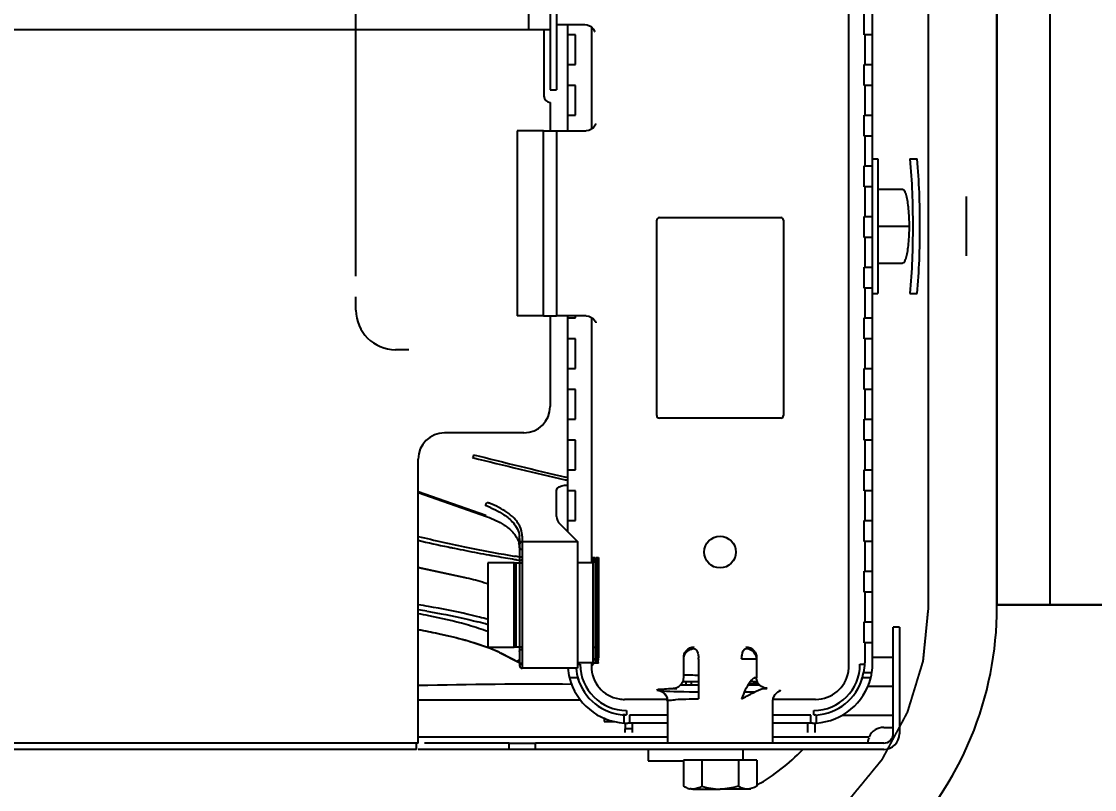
# Model space of a CAD drawing. Header units: millimetres. Extents: x 9130 to 9550, y -18883 to -17651.
# Drawn here: x 9357.52 to 9359.553, y -18046.704 to -18045.248 of the extents above; entities that cross this region are included whole.
import ezdxf

# ---------------------------------------------------------------- set-up
doc = ezdxf.new("R2010")
doc.units = ezdxf.units.MM
doc.linetypes.add('CENTER', pattern=[2, 1.25, -0.25, 0.25, -0.25])
for name, color, linetype in [('1542949_DXF_CONTINUOUS_LINE', 7, 'Continuous'), ('2654754_DXF_CONTINUOUS_LINE', 7, 'Continuous'), ('2706792_BM04DXF_CONTINUOUS_LINE', 7, 'Continuous'), ('3563231_DXF_CONTINUOUS_LINE', 7, 'Continuous'), ('3884027_DKREDXF_CONTINUOUS_LINE', 7, 'Continuous'), ('5P4115_DXF_CONTINUOUS_LINE', 7, 'Continuous'), ('DEFAULT_1', 7, 'CENTER')]:
    doc.layers.add(name, color=color, linetype=linetype)
doc.styles.add('KOTE ZA MONNTAZU', font='simplex.shx', dxfattribs={"width": 0.7, "oblique": 8, "height": 3})
doc.dimstyles.new('KOTE ZA MONTAZU u cm', dxfattribs={"dimscale": 0, "dimtxt": 1.5, "dimasz": 1.5, "dimexe": 0.8, "dimexo": 0.1, "dimgap": 1, "dimtad": 1, "dimdec": 1, "dimlfac": 10, "dimzin": 12, "dimdsep": 46, "dimtxsty": 'KOTE ZA MONNTAZU', "dimcen": 1.5, "dimclrt": 1, "dimadec": 0, "dimazin": 0, "dimtfac": 1, "dimtdec": 1, "dimtmove": 0, "dimatfit": 3, "dimfxl": 1, "dimtolj": 2, "dimtzin": 0, "dimarcsym": 0})

# ---------------------------------------------------------------- blocks, each defined once
blk = doc.blocks.new('*D1102')
at = {"color": 0, "lineweight": -2, "transparency": 16777216}
for p, q in [((9345.4099, -18047.6265), (9345.4099, -18048.7074)), ((9359.4099, -18047.6265), (9359.4099, -18048.7074)), ((9346.0099, -18048.5074), (9358.8099, -18048.5074))]:
    blk.add_line(p, q, dxfattribs=at)
at = {"color": 0, "transparency": 16777216}
for points in [[(9346.0099, -18048.4074), (9346.0099, -18048.6074), (9345.4099, -18048.5074)], [(9358.8099, -18048.4074), (9358.8099, -18048.6074), (9359.4099, -18048.5074)]]:
    blk.add_solid(points, dxfattribs=at)
at = {"layer": 'Defpoints', "color": 0, "transparency": 16777216}
for p in [(9345.4099, -18047.5265), (9359.4099, -18047.5265), (9359.4099, -18048.5074)]:
    blk.add_point(p, dxfattribs=at)
at = {"color": 1, "transparency": 16777216, "insert": (9352.4099, -18047.7074), "char_height": 3, "width": 6.923188, "attachment_point": 5, "style": 'KOTE ZA MONNTAZU'}
blk.add_mtext('\\A2;{\\H0.4x;140 cm}', dxfattribs=at)

msp = doc.modelspace()

# ---------------------------------------------------------------- linework, layer by layer
at = {"color": 1}
for points in [[(9362.0099, -18042.1815), (9362.0099, -18047.1815), (9362.1099, -18047.1815), (9362.1099, -18042.1815), (9362.0099, -18042.1815), (9360.5684, -18043.254), (9359.3684, -18043.254), (9359.3684, -18046.354), (9360.5684, -18046.354), (9362.0099, -18047.1815)], [(9359.3684, -18043.254), (9359.4684, -18043.254), (9359.4684, -18046.354), (9360.4684, -18046.354), (9360.4684, -18043.254), (9360.5684, -18043.254), (9360.5684, -18046.354), (9359.3684, -18046.354), (9359.3684, -18043.254), (9360.4684, -18043.254)]]:
    msp.add_lwpolyline(points, dxfattribs=at)
at = {"layer": '1542949_DXF_CONTINUOUS_LINE', "color": 7, "linetype": 'Continuous'}
for p, q in [((9359.1329, -18045.509), (9359.1429, -18045.509)), ((9359.1429, -18045.509), (9359.1429, -18045.764)), ((9359.2036, -18045.509), (9359.2174, -18045.509)), ((9359.1329, -18045.764), (9359.1429, -18045.764)), ((9359.2036, -18045.764), (9359.2174, -18045.764))]:
    msp.add_line(p, q, dxfattribs=at)
for points in [[(9359.2036, -18045.509), (9359.2073, -18045.5514), (9359.2104, -18045.6365), (9359.2073, -18045.7216), (9359.2036, -18045.764)], [(9359.2174, -18045.764), (9359.2211, -18045.7216), (9359.2241, -18045.6365), (9359.2211, -18045.5514), (9359.2174, -18045.509)]]:
    msp.add_open_spline(points, degree=3, dxfattribs=at)
for points, knots in [([(9359.1897, -18045.5665), (9359.1913, -18045.5665), (9359.1934, -18045.5694), (9359.1951, -18045.5735), (9359.196, -18045.5766), (9359.1965, -18045.5783)], [0, 0, 0, 0, 0.331142, 0.621162, 1, 1, 1, 1]), ([(9359.1965, -18045.5783), (9359.1974, -18045.582), (9359.199, -18045.5904), (9359.2013, -18045.6098), (9359.2023, -18045.6365), (9359.2013, -18045.6632), (9359.199, -18045.6826), (9359.1974, -18045.691), (9359.1965, -18045.6947)], [0, 0, 0, 0, 0.097488, 0.218006, 0.5, 0.781994, 0.902512, 1, 1, 1, 1]), ([(9359.1965, -18045.6947), (9359.196, -18045.6964), (9359.1951, -18045.6995), (9359.1934, -18045.7036), (9359.1913, -18045.7065), (9359.1897, -18045.7065)], [0, 0, 0, 0, 0.378838, 0.668858, 1, 1, 1, 1])]:
    msp.add_open_spline(points, degree=3, knots=knots, dxfattribs=at)
at = {"layer": '2654754_DXF_CONTINUOUS_LINE', "color": 3, "linetype": 'Continuous'}
for p, q in [((9358.7074, -18046.628), (9358.7074, -18046.6495)), ((9358.8874, -18046.648), (9358.8874, -18046.628)), ((9358.7074, -18046.6495), (9358.7746, -18046.6495))]:
    msp.add_line(p, q, dxfattribs=at)
at = {"layer": '2706792_BM04DXF_CONTINUOUS_LINE', "color": 7, "linetype": 'Continuous'}
msp.add_line((9359.3684, -18046.3582), (9359.3684, -18043.3281), dxfattribs=at)
msp.add_arc((9358.7199, -18046.3569), 0.3902, 299.8437, 315.9033, dxfattribs=at)
msp.add_open_spline([(9358.721, -18047.0057), (9358.8052, -18047.0057), (9358.9755, -18046.972), (9359.1906, -18046.8279), (9359.3347, -18046.6127), (9359.3684, -18046.4424), (9359.3684, -18046.3582)], degree=3, knots=[0, 0, 0, 0, 0.249986, 0.499981, 0.749986, 1, 1, 1, 1], dxfattribs=at)
at = {"layer": '3563231_DXF_CONTINUOUS_LINE', "color": 7, "linetype": 'Continuous'}
msp.add_line((9359.3099, -18045.5802), (9359.3099, -18045.6928), dxfattribs=at)
at = {"layer": '3884027_DKREDXF_CONTINUOUS_LINE', "color": 6, "linetype": 'Continuous'}
for p, q in [((9358.4814, -18045.2645), (9358.4814, -18044.3145)), ((9358.5219, -18044.978), (9358.5219, -18045.378)), ((9358.5339, -18044.978), (9358.5339, -18045.378)), ((9358.5214, -18045.2645), (9357.0256, -18045.2645)), ((9358.5339, -18045.254), (9358.5874, -18045.254)), ((9358.606, -18045.2673), (9358.6063, -18045.2683)), ((9358.5549, -18045.274), (9358.5549, -18045.33)), ((9359.1329, -18045.33), (9359.1329, -18045.274)), ((9358.5549, -18045.37), (9358.5549, -18045.426)), ((9359.1329, -18045.426), (9359.1329, -18045.37)), ((9358.5219, -18045.378), (9358.5339, -18045.378)), ((9358.6034, -18045.4508), (9358.5952, -18045.4553)), ((9358.4592, -18045.456), (9358.4592, -18045.806)), ((9358.5092, -18045.456), (9358.4592, -18045.456)), ((9358.5092, -18045.456), (9358.5339, -18045.456)), ((9358.5339, -18045.456), (9358.59, -18045.456)), ((9358.5952, -18045.4553), (9358.59, -18045.456)), ((9359.1329, -18045.522), (9359.1329, -18045.466)), ((9359.1329, -18045.618), (9359.1329, -18045.562)), ((9359.1429, -18045.5665), (9359.1897, -18045.5665)), ((9359.1429, -18045.6365), (9359.2026, -18045.6365)), ((9359.1329, -18045.714), (9359.1329, -18045.658)), ((9359.1429, -18045.7065), (9359.1897, -18045.7065)), ((9359.1329, -18045.81), (9359.1329, -18045.754)), ((9358.5092, -18045.806), (9358.4592, -18045.806)), ((9358.5092, -18045.806), (9358.5339, -18045.806)), ((9358.59, -18045.806), (9358.5339, -18045.806)), ((9358.5549, -18045.806), (9358.5549, -18045.81)), ((9358.5549, -18045.85), (9358.5549, -18045.906)), ((9359.1329, -18045.906), (9359.1329, -18045.85)), ((9358.5549, -18045.946), (9358.5549, -18046.002)), ((9359.1329, -18046.002), (9359.1329, -18045.946)), ((9358.4719, -18046.028), (9358.3219, -18046.028)), ((9358.5549, -18046.042), (9358.5549, -18046.098)), ((9359.1329, -18046.098), (9359.1329, -18046.042)), ((9358.2719, -18046.616), (9358.2719, -18046.078)), ((9358.2719, -18046.1412), (9358.4012, -18046.1864)), ((9358.5549, -18046.138), (9358.5549, -18046.194)), ((9359.1329, -18046.194), (9359.1329, -18046.138)), ((9358.4689, -18046.234), (9358.5739, -18046.234)), ((9359.1329, -18046.29), (9359.1329, -18046.234)), ((9358.6122, -18046.456), (9358.6122, -18046.264)), ((9358.2719, -18046.283), (9358.36, -18046.3021)), ((9358.3589, -18046.3021), (9358.2719, -18046.2832)), ((9358.4039, -18046.274), (9358.4039, -18046.434)), ((9358.4539, -18046.274), (9358.4039, -18046.274)), ((9358.4566, -18046.274), (9358.4566, -18046.434)), ((9359.1329, -18046.386), (9359.1329, -18046.33)), ((9359.1719, -18046.598), (9359.1719, -18046.396)), ((9359.1839, -18046.396), (9359.1719, -18046.396)), ((9359.1839, -18046.396), (9359.1839, -18046.598)), ((9359.1329, -18046.464), (9359.1329, -18046.426)), ((9358.4039, -18046.434), (9358.4539, -18046.434)), ((9358.4259, -18046.4444), (9358.4631, -18046.4631)), ((9358.4281, -18046.4449), (9358.4639, -18046.4629)), ((9358.6032, -18046.464), (9358.5739, -18046.464)), ((9358.7749, -18046.4917), (9358.7749, -18046.454)), ((9358.9129, -18046.454), (9358.9129, -18046.4917)), ((9359.1329, -18046.453), (9359.1719, -18046.453)), ((9358.5739, -18046.474), (9358.4689, -18046.474)), ((9359.124, -18046.508), (9359.1719, -18046.508)), ((9358.7309, -18046.5169), (9358.7305, -18046.5168)), ((9358.7334, -18046.5171), (9358.7309, -18046.5169)), ((9358.7396, -18046.5233), (9358.7434, -18046.531)), ((9358.7434, -18046.531), (9358.7439, -18046.5356)), ((9358.8031, -18046.5195), (9358.7978, -18046.5195)), ((9358.9093, -18046.5191), (9358.9038, -18046.5192)), ((9358.7439, -18046.5356), (9358.7439, -18046.616)), ((9358.9439, -18046.616), (9358.9439, -18046.5356)), ((9358.6239, -18046.5674), (9358.6239, -18046.5751)), ((9358.6639, -18046.5772), (9358.6639, -18046.589)), ((9358.6779, -18046.589), (9358.6779, -18046.578)), ((9358.2687, -18046.628), (9357.2878, -18046.628)), ((9358.2689, -18046.628), (9358.2689, -18046.616)), ((9358.2689, -18046.628), (9358.2689, -18046.616)), ((9358.4439, -18046.628), (9358.2719, -18046.628)), ((9358.4439, -18046.616), (9358.2835, -18046.616)), ((9358.4939, -18046.628), (9358.4939, -18046.616)), ((9359.1539, -18046.616), (9358.4939, -18046.616)), ((9359.1539, -18046.628), (9358.4939, -18046.628)), ((9358.7746, -18046.648), (9358.7746, -18046.6976)), ((9358.9132, -18046.648), (9358.9132, -18046.6976)), ((9358.9024, -18046.703), (9358.8439, -18046.703))]:
    msp.add_line(p, q, dxfattribs=at)
at = {"layer": '3884027_DKREDXF_CONTINUOUS_LINE', "color": 7, "linetype": 'Continuous'}
for p, q in [((9359.0879, -18046.47), (9359.0879, -18045.154)), ((9359.1169, -18045.274), (9359.1169, -18045.234)), ((9359.1329, -18045.274), (9359.1329, -18045.234)), ((9358.5099, -18045.2645), (9358.5099, -18045.39)), ((9358.5549, -18045.254), (9358.5549, -18045.274)), ((9358.5999, -18045.2585), (9358.5999, -18045.4527)), ((9358.5699, -18045.274), (9358.5549, -18045.274)), ((9358.5699, -18045.33), (9358.5699, -18045.274)), ((9359.1179, -18045.274), (9359.1179, -18045.33)), ((9359.1329, -18045.274), (9359.1179, -18045.274)), ((9358.5549, -18045.33), (9358.5549, -18045.37)), ((9358.5549, -18045.33), (9358.5699, -18045.33)), ((9359.1169, -18045.37), (9359.1169, -18045.33)), ((9359.1179, -18045.33), (9359.1329, -18045.33)), ((9359.1329, -18045.37), (9359.1329, -18045.33)), ((9358.5699, -18045.37), (9358.5549, -18045.37)), ((9358.5699, -18045.426), (9358.5699, -18045.37)), ((9359.1179, -18045.37), (9359.1179, -18045.426)), ((9359.1329, -18045.37), (9359.1179, -18045.37)), ((9358.5219, -18045.402), (9358.5219, -18045.456)), ((9358.5549, -18045.426), (9358.5549, -18045.456)), ((9358.5549, -18045.426), (9358.5699, -18045.426)), ((9359.1169, -18045.466), (9359.1169, -18045.426)), ((9359.1179, -18045.426), (9359.1329, -18045.426)), ((9359.1329, -18045.466), (9359.1329, -18045.426)), ((9358.5092, -18045.806), (9358.5092, -18045.456)), ((9358.5339, -18045.456), (9358.5339, -18045.806)), ((9359.1179, -18045.466), (9359.1179, -18045.522)), ((9359.1329, -18045.466), (9359.1179, -18045.466)), ((9359.1169, -18045.562), (9359.1169, -18045.522)), ((9359.1179, -18045.522), (9359.1329, -18045.522)), ((9359.1329, -18045.562), (9359.1329, -18045.522)), ((9359.1179, -18045.562), (9359.1179, -18045.618)), ((9359.1329, -18045.562), (9359.1179, -18045.562)), ((9358.7239, -18045.9952), (9358.7239, -18045.6252)), ((9358.7289, -18045.6202), (9358.9589, -18045.6202)), ((9358.9639, -18045.6252), (9358.9639, -18045.9952)), ((9359.1169, -18045.658), (9359.1169, -18045.618)), ((9359.1179, -18045.618), (9359.1329, -18045.618)), ((9359.1329, -18045.658), (9359.1329, -18045.618)), ((9359.1179, -18045.658), (9359.1179, -18045.714)), ((9359.1329, -18045.658), (9359.1179, -18045.658)), ((9359.1169, -18045.754), (9359.1169, -18045.714)), ((9359.1179, -18045.714), (9359.1329, -18045.714)), ((9359.1329, -18045.754), (9359.1329, -18045.714)), ((9359.1179, -18045.754), (9359.1179, -18045.81)), ((9359.1329, -18045.754), (9359.1179, -18045.754)), ((9358.5219, -18045.806), (9358.5219, -18045.978)), ((9358.5549, -18045.81), (9358.5549, -18045.85)), ((9358.5549, -18045.81), (9358.5699, -18045.81)), ((9358.5699, -18045.81), (9358.5699, -18045.806)), ((9358.5999, -18045.8093), (9358.5999, -18046.274)), ((9359.1169, -18045.85), (9359.1169, -18045.81)), ((9359.1179, -18045.81), (9359.1329, -18045.81)), ((9359.1329, -18045.85), (9359.1329, -18045.81)), ((9358.5699, -18045.85), (9358.5549, -18045.85)), ((9358.5699, -18045.906), (9358.5699, -18045.85)), ((9359.1179, -18045.85), (9359.1179, -18045.906)), ((9359.1329, -18045.85), (9359.1179, -18045.85)), ((9358.5549, -18045.906), (9358.5549, -18045.946)), ((9358.5549, -18045.906), (9358.5699, -18045.906)), ((9359.1169, -18045.946), (9359.1169, -18045.906)), ((9359.1179, -18045.906), (9359.1329, -18045.906)), ((9359.1329, -18045.946), (9359.1329, -18045.906)), ((9358.5699, -18045.946), (9358.5549, -18045.946)), ((9358.5699, -18046.002), (9358.5699, -18045.946)), ((9359.1179, -18045.946), (9359.1179, -18046.002)), ((9359.1329, -18045.946), (9359.1179, -18045.946)), ((9358.5549, -18046.002), (9358.5549, -18046.042)), ((9358.5549, -18046.002), (9358.5699, -18046.002)), ((9358.9589, -18046.0002), (9358.7289, -18046.0002)), ((9359.1169, -18046.042), (9359.1169, -18046.002)), ((9359.1179, -18046.002), (9359.1329, -18046.002)), ((9359.1329, -18046.042), (9359.1329, -18046.002)), ((9358.5699, -18046.042), (9358.5549, -18046.042)), ((9358.5699, -18046.098), (9358.5699, -18046.042)), ((9359.1179, -18046.042), (9359.1179, -18046.098)), ((9359.1329, -18046.042), (9359.1179, -18046.042)), ((9358.5549, -18046.098), (9358.5549, -18046.138)), ((9358.5549, -18046.098), (9358.5699, -18046.098)), ((9359.1169, -18046.138), (9359.1169, -18046.098)), ((9359.1179, -18046.098), (9359.1329, -18046.098)), ((9359.1329, -18046.138), (9359.1329, -18046.098)), ((9358.5506, -18046.1168), (9358.5527, -18046.1173)), ((9358.5538, -18046.1126), (9358.5516, -18046.112)), ((9358.5527, -18046.1173), (9358.5548, -18046.1177)), ((9358.2719, -18046.1389), (9358.3999, -18046.1837)), ((9358.5339, -18046.1863), (9358.5339, -18046.1372)), ((9358.5699, -18046.138), (9358.5549, -18046.138)), ((9358.5699, -18046.194), (9358.5699, -18046.138)), ((9359.1179, -18046.138), (9359.1179, -18046.194)), ((9359.1329, -18046.138), (9359.1179, -18046.138)), ((9358.5406, -18046.2007), (9358.5739, -18046.234)), ((9358.5549, -18046.194), (9358.5549, -18046.215)), ((9358.5549, -18046.194), (9358.5699, -18046.194)), ((9359.1169, -18046.234), (9359.1169, -18046.194)), ((9359.1179, -18046.194), (9359.1329, -18046.194)), ((9359.1329, -18046.234), (9359.1329, -18046.194)), ((9358.4689, -18046.2235), (9358.4689, -18046.474)), ((9358.3369, -18046.2459), (9358.3407, -18046.2467)), ((9358.4639, -18046.2279), (9358.4639, -18046.469)), ((9358.5739, -18046.234), (9358.5739, -18046.474)), ((9359.1179, -18046.234), (9359.1179, -18046.29)), ((9359.1329, -18046.234), (9359.1179, -18046.234)), ((9358.4129, -18046.2604), (9358.4162, -18046.261)), ((9358.4162, -18046.261), (9358.4203, -18046.2618)), ((9358.4585, -18046.2624), (9358.4559, -18046.2619)), ((9358.4608, -18046.2628), (9358.4585, -18046.2624)), ((9358.4639, -18046.2633), (9358.4608, -18046.2628)), ((9358.4657, -18046.2636), (9358.4639, -18046.2633)), ((9358.4672, -18046.2638), (9358.4657, -18046.2636)), ((9358.6027, -18046.274), (9358.6027, -18046.264)), ((9358.6027, -18046.264), (9358.6071, -18046.264)), ((9358.6039, -18046.274), (9358.6039, -18046.264)), ((9358.6071, -18046.264), (9358.6071, -18046.464)), ((9358.6088, -18046.434), (9358.6088, -18046.264)), ((9358.6088, -18046.264), (9358.6132, -18046.264)), ((9358.6132, -18046.264), (9358.6132, -18046.454)), ((9358.4539, -18046.434), (9358.4539, -18046.274)), ((9358.4539, -18046.274), (9358.4689, -18046.274)), ((9358.4549, -18046.2677), (9358.4575, -18046.2681)), ((9358.4575, -18046.2681), (9358.4589, -18046.2683)), ((9358.4589, -18046.2683), (9358.4628, -18046.269)), ((9358.4628, -18046.269), (9358.4647, -18046.2693)), ((9358.4647, -18046.2693), (9358.4662, -18046.2695)), ((9358.6029, -18046.274), (9358.5739, -18046.274)), ((9358.6032, -18046.464), (9358.6032, -18046.274)), ((9359.1169, -18046.33), (9359.1169, -18046.29)), ((9359.1179, -18046.29), (9359.1329, -18046.29)), ((9359.1329, -18046.33), (9359.1329, -18046.29)), ((9359.1179, -18046.33), (9359.1179, -18046.386)), ((9359.1329, -18046.33), (9359.1179, -18046.33)), ((9359.1169, -18046.426), (9359.1169, -18046.386)), ((9359.1179, -18046.386), (9359.1329, -18046.386)), ((9359.1329, -18046.426), (9359.1329, -18046.386)), ((9359.1179, -18046.426), (9359.1179, -18046.464)), ((9359.1329, -18046.426), (9359.1179, -18046.426)), ((9358.4689, -18046.434), (9358.4539, -18046.434)), ((9358.6032, -18046.434), (9358.6104, -18046.434)), ((9358.6104, -18046.464), (9358.6104, -18046.434)), ((9358.4639, -18046.4627), (9358.4639, -18046.4623)), ((9358.5739, -18046.4665), (9358.5789, -18046.4665)), ((9358.5999, -18046.464), (9358.5999, -18046.47)), ((9358.5999, -18046.47), (9358.6059, -18046.464)), ((9358.6055, -18046.4642), (9358.5999, -18046.47)), ((9358.6032, -18046.464), (9358.6129, -18046.464)), ((9358.6055, -18046.456), (9358.6071, -18046.456)), ((9358.6071, -18046.4573), (9358.6055, -18046.4573)), ((9358.6055, -18046.4574), (9358.6071, -18046.4574)), ((9358.6059, -18046.464), (9358.6061, -18046.464)), ((9358.6104, -18046.456), (9358.6139, -18046.456)), ((9358.6139, -18046.4573), (9358.6104, -18046.4573)), ((9358.6104, -18046.4574), (9358.6139, -18046.4574)), ((9358.6131, -18046.4568), (9358.6132, -18046.454)), ((9358.8031, -18046.4567), (9358.8031, -18046.5318)), ((9358.9129, -18046.4567), (9358.8847, -18046.4567)), ((9359.1089, -18046.4665), (9359.1169, -18046.4665)), ((9359.1163, -18046.482), (9359.1315, -18046.482)), ((9358.5739, -18046.492), (9358.5584, -18046.492)), ((9358.8031, -18046.506), (9358.7689, -18046.506)), ((9358.8031, -18046.5), (9358.7731, -18046.5)), ((9358.9189, -18046.506), (9358.8965, -18046.506)), ((9358.9152, -18046.5043), (9358.8975, -18046.5043)), ((9358.9147, -18046.5), (9358.9004, -18046.5)), ((9359.1294, -18046.492), (9359.1139, -18046.492)), ((9358.2719, -18046.534), (9358.5797, -18046.534)), ((9358.7439, -18046.533), (9358.6629, -18046.533)), ((9359.0249, -18046.533), (9358.9439, -18046.533)), ((9358.6619, -18046.5778), (9358.6619, -18046.5627)), ((9358.6664, -18046.554), (9358.6664, -18046.562)), ((9358.6719, -18046.563), (9358.6719, -18046.578)), ((9358.7439, -18046.563), (9358.6719, -18046.563)), ((9359.0159, -18046.563), (9358.9439, -18046.563)), ((9359.0159, -18046.578), (9359.0159, -18046.563)), ((9359.0214, -18046.562), (9359.0214, -18046.554)), ((9359.0259, -18046.5627), (9359.0259, -18046.5778)), ((9359.0753, -18046.563), (9359.1719, -18046.563)), ((9358.6239, -18046.5751), (9358.6436, -18046.5751)), ((9358.6639, -18046.596), (9358.6639, -18046.589)), ((9358.6779, -18046.589), (9358.6639, -18046.589)), ((9358.7439, -18046.578), (9358.6689, -18046.578)), ((9358.6779, -18046.596), (9358.6779, -18046.589)), ((9359.0189, -18046.578), (9358.9439, -18046.578)), ((9359.0099, -18046.596), (9359.0099, -18046.578)), ((9359.0239, -18046.596), (9359.0239, -18046.5778)), ((9359.1539, -18046.586), (9359.1719, -18046.586)), ((9358.2719, -18046.604), (9358.7439, -18046.604)), ((9358.9439, -18046.604), (9359.1264, -18046.604)), ((9358.2719, -18046.616), (9357.2996, -18046.616)), ((9358.4439, -18046.628), (9358.4439, -18046.616)), ((9358.4439, -18046.616), (9358.4939, -18046.616)), ((9358.4939, -18046.628), (9358.4439, -18046.628)), ((9358.9132, -18046.648), (9358.7746, -18046.648)), ((9358.8093, -18046.648), (9358.8093, -18046.6976)), ((9358.8785, -18046.648), (9358.8785, -18046.6976)), ((9358.7919, -18046.703), (9358.8439, -18046.703))]:
    msp.add_line(p, q, dxfattribs=at)
at = {"layer": '3884027_DKREDXF_CONTINUOUS_LINE', "color": 6, "linetype": 'Continuous'}
for points in [[(9358.5874, -18045.254), (9358.5923, -18045.2546), (9358.5998, -18045.2583)], [(9358.5998, -18045.2583), (9358.6043, -18045.2634), (9358.606, -18045.2673)], [(9358.6084, -18045.4428), (9358.6084, -18045.4428), (9358.6074, -18045.4453), (9358.6034, -18045.4508)], [(9358.59, -18045.806), (9358.5952, -18045.8067), (9358.6034, -18045.8113), (9358.6073, -18045.8165), (9358.6084, -18045.8191), (9358.6084, -18045.8193)], [(9358.7305, -18046.5168), (9358.7296, -18046.5167), (9358.7306, -18046.517), (9358.7345, -18046.5187), (9358.7396, -18046.5233)], [(9358.7488, -18046.5181), (9358.7424, -18046.5178), (9358.7373, -18046.5175), (9358.7334, -18046.5171)], [(9358.7752, -18046.519), (9358.7652, -18046.5187), (9358.7564, -18046.5184), (9358.7488, -18046.5181)], [(9358.7978, -18046.5195), (9358.7861, -18046.5193), (9358.7752, -18046.519)], [(9358.9038, -18046.5192), (9358.8939, -18046.5194), (9358.8898, -18046.5194)], [(9358.9439, -18046.5356), (9358.9444, -18046.531), (9358.948, -18046.5235), (9358.953, -18046.5189), (9358.957, -18046.517), (9358.9582, -18046.5167)], [(9358.9582, -18046.5167), (9358.9582, -18046.5167), (9358.9573, -18046.5168), (9358.9551, -18046.5171)]]:
    msp.add_lwpolyline(points, dxfattribs=at)
at = {"layer": '3884027_DKREDXF_CONTINUOUS_LINE', "color": 7, "linetype": 'Continuous'}
msp.add_circle((9358.8439, -18046.254), 0.03, dxfattribs=at)
for centre, radius, start, end in [((9358.5219, -18045.39), 0.012, 180, 270), ((9358.7289, -18045.6252), 0.005, 90, 180), ((9358.9589, -18045.6252), 0.005, 0, 90), ((9358.7289, -18045.9952), 0.005, 180, 270), ((9358.9589, -18045.9952), 0.005, 270, 0), ((9360.7525, -18036.5237), 9.8426, 256.02047, 256.55891), ((9360.5933, -18037.3518), 8.995, 255.73535, 256.88087), ((9360.691, -18036.7808), 9.5782, 256.55903, 257.08719), ((9358.3378, -18046.3458), 0.1968, 69.033, 70.7074), ((9358.3408, -18046.3378), 0.1883, 68.3959, 69.0254), ((9358.3422, -18046.3342), 0.1844, 67.9639, 68.3952), ((9358.3389, -18046.341), 0.185, 67.5722, 70.7358), ((9358.895, -18043.6452), 2.6532, 256.416, 258.4909), ((9358.4263, -18046.2279), 0.0376, 0.0056, 5.9646), ((9358.4297, -18046.2236), 0.0392, 0.0395, 8.4377), ((9358.8897, -18043.5738), 2.7287, 256.9105, 258.1311), ((9358.8446, -18043.7842), 2.5135, 258.151, 258.3452), ((9358.8732, -18043.6446), 2.656, 258.4347, 258.9081), ((9358.9673, -18043.27), 3.0353, 258.5678, 260.0635), ((9358.4689, -18046.239), 0.005, 89.9994, 179.9989), ((9358.9365, -18043.3181), 2.9886, 258.9206, 259.7843), ((9359.0209, -18042.8562), 3.4581, 259.9977, 260.5793), ((9359.0204, -18042.9772), 3.3329, 260.0327, 260.2497), ((9358.4382, -18046.4418), 0.1746, 79.8471, 80.7494), ((9358.0181, -18047.9921), 1.6578, 80.5076, 81.1864), ((9358.0274, -18047.9203), 1.5762, 80.4687, 81.0682), ((9358.2008, -18047.084), 0.7217, 73.6516, 75.2125), ((9358.2022, -18047.0797), 0.7266, 73.8668, 75.1983), ((9358.7949, -18046.4556), 0.0189, 90.0422, 96.8442), ((9358.4689, -18046.469), 0.005, 180.0011, 269.9989), ((9358.6664, -18046.4665), 0.0875, 180, 270), ((9358.6628, -18046.4701), 0.0629, 179.9848, 260.535), ((9358.6841, -18046.4594), 0.0711, 177.9179, 179.2797), ((9358.7544, -18046.4573), 0.0487, 0.7471, 3.2913), ((9358.8942, -18046.4567), 0.0187, 0.0218, 4.8759), ((9359.0214, -18046.4665), 0.0875, 270, 0), ((9359.0249, -18046.47), 0.063, 355.2631, 359.9968), ((9359.0189, -18046.464), 0.099, 349.5243, 0), ((9358.6689, -18046.464), 0.114, 185.0339, 194.2181), ((9358.6664, -18046.4665), 0.0955, 184.2857, 197.8585), ((9359.025, -18046.4701), 0.0629, 269.9847, 350.535), ((9359.0248, -18046.47), 0.0631, 350.5349, 355.2666), ((9359.0214, -18046.4665), 0.0955, 342.8571, 347.1429), ((9359.0189, -18046.464), 0.114, 345.7819, 350.9153), ((9358.6689, -18046.464), 0.099, 196.4291, 265.9454), ((9358.9347, -18046.4546), 0.0534, 238.2924, 240.0239), ((9358.9335, -18046.4568), 0.0509, 239.9733, 248.9966), ((9358.9532, -18046.2788), 0.2286, 260.443, 261.0655), ((9359.0189, -18046.464), 0.099, 274.0546, 343.5709), ((9358.7238, -18046.5356), 0.0201, 6.4624, 13.4554), ((9358.7881, -18047.377), 0.8649, 92.1031, 92.792), ((9358.8019, -18047.7395), 1.2276, 91.8553, 92.127), ((9358.6629, -18046.4699), 0.0631, 260.5349, 265.2666), ((9358.6629, -18046.47), 0.063, 265.2631, 269.9968), ((9358.724, -18046.5356), 0.0199, 0.0091, 6.4675), ((9358.6664, -18046.4665), 0.0955, 265.7143, 270), ((9359.0214, -18046.4665), 0.0955, 270, 272.6817), ((9358.6689, -18046.464), 0.114, 266.4796, 270), ((9359.0189, -18046.464), 0.114, 270, 273.5204), ((9359.1539, -18046.616), 0.03, 90, 156.4218), ((9359.1539, -18046.598), 0.018, 270, 0), ((9358.7941, -18046.6679), 0.0353, 249.5504, 252.4826), ((9358.793, -18046.6712), 0.0319, 252.4827, 255.6782), ((9358.7924, -18046.6736), 0.0294, 255.6817, 259.8069)]:
    msp.add_arc(centre, radius, start, end, dxfattribs=at)
at = {"layer": '3884027_DKREDXF_CONTINUOUS_LINE', "color": 6, "linetype": 'Continuous'}
for centre, radius, start, end in [((9358.4719, -18045.978), 0.05, 270, 0), ((9358.3219, -18046.078), 0.05, 90, 180), ((9358.3373, -18046.3687), 0.1931, 70.2823, 70.7046), ((9358.4156, -18046.2509), 0.0495, 28.5823, 34.7833), ((9358.4198, -18046.2486), 0.0447, 25.1259, 28.5289), ((9358.4281, -18046.2455), 0.0358, 9.3315, 14.1762), ((9358.4292, -18046.2453), 0.0347, 6.7746, 9.3168), ((9358.4302, -18046.2452), 0.0337, 0.0184, 6.7911), ((9358.003, -18047.813), 1.4671, 78.6329, 79.4297), ((9358.2484, -18046.8202), 0.4437, 70.1072, 72.4907), ((9358.2761, -18046.7429), 0.3616, 69.2576, 70.0522), ((9358.2993, -18046.7075), 0.2921, 67.4096, 68.577), ((9358.3104, -18046.6806), 0.263, 66.7601, 67.3999), ((9358.3185, -18046.6618), 0.2425, 65.9446, 66.7622), ((9358.3259, -18046.6452), 0.2244, 65.3419, 65.9415), ((9358.3338, -18046.6282), 0.2056, 64.2922, 65.3482), ((9358.3427, -18046.6095), 0.1849, 63.2843, 64.2908), ((9359.0189, -18046.464), 0.114, 350.9153, 0), ((9358.8271, -18044.8107), 1.6764, 268.2159, 269.1782), ((9359.0214, -18046.4665), 0.0955, 347.1429, 350.716), ((9358.4927, -18056.0005), 9.4962, 89.57456, 91.33284), ((9358.6689, -18046.464), 0.114, 194.2181, 266.4796), ((9358.6664, -18046.4665), 0.0955, 197.8585, 198), ((9359.0189, -18046.464), 0.114, 273.5204, 345.7819), ((9359.0214, -18046.4665), 0.0955, 342, 342.8571), ((9359.1539, -18046.598), 0.03, 270, 0)]:
    msp.add_arc(centre, radius, start, end, dxfattribs=at)
at = {"layer": '3884027_DKREDXF_CONTINUOUS_LINE', "color": 7, "linetype": 'Continuous'}
for points, knots in [([(9358.3769, -18046.0695), (9358.3768, -18046.0705), (9358.3763, -18046.0724), (9358.3754, -18046.0741), (9358.3748, -18046.0747)], [0, 0, 0, 0, 0.550687, 1, 1, 1, 1]), ([(9358.5339, -18046.1372), (9358.5339, -18046.1358), (9358.5378, -18046.1282), (9358.5474, -18046.1272), (9358.5539, -18046.1272)], [0, 0, 0, 0, 0.174787, 1, 1, 1, 1]), ([(9358.4267, -18046.1784), (9358.4292, -18046.1799), (9358.4385, -18046.1856), (9358.447, -18046.1926), (9358.4521, -18046.1987)], [0, 0, 0, 0, 0.272386, 1, 1, 1, 1]), ([(9358.4622, -18046.201), (9358.4605, -18046.1981), (9358.4515, -18046.186), (9358.4388, -18046.177), (9358.4286, -18046.1714)], [0, 0, 0, 0, 0.221253, 1, 1, 1, 1]), ([(9358.4689, -18046.2495), (9358.4677, -18046.2495), (9358.4654, -18046.2485), (9358.4639, -18046.2463), (9358.4639, -18046.2452)], [0, 0, 0, 0, 0.522494, 1, 1, 1, 1]), ([(9358.4065, -18046.2593), (9358.4076, -18046.2595), (9358.4097, -18046.2599), (9358.4119, -18046.2603), (9358.4129, -18046.2604)], [0, 0, 0, 0, 0.499592, 1, 1, 1, 1]), ([(9358.2884, -18046.3658), (9358.2974, -18046.3674), (9358.3299, -18046.3731), (9358.3621, -18046.3801), (9358.3851, -18046.3862)], [0, 0, 0, 0, 0.278571, 1, 1, 1, 1]), ([(9358.3878, -18046.3773), (9358.3808, -18046.3754), (9358.3489, -18046.3674), (9358.3166, -18046.3612), (9358.2915, -18046.357)], [0, 0, 0, 0, 0.222297, 1, 1, 1, 1]), ([(9358.4639, -18046.4425), (9358.4639, -18046.4418), (9358.4644, -18046.4404), (9358.4653, -18046.4393), (9358.4658, -18046.4388)], [0, 0, 0, 0, 0.478717, 1, 1, 1, 1]), ([(9358.4658, -18046.4388), (9358.4663, -18046.4385), (9358.4672, -18046.4378), (9358.4684, -18046.4375), (9358.4689, -18046.4375)], [0, 0, 0, 0, 0.518928, 1, 1, 1, 1]), ([(9358.7949, -18046.4367), (9358.7957, -18046.4368), (9358.8001, -18046.4391), (9358.8014, -18046.4444), (9358.8022, -18046.4482)], [0, 0, 0, 0, 0.170342, 1, 1, 1, 1]), ([(9358.8022, -18046.4482), (9358.8024, -18046.4492), (9358.8027, -18046.4513), (9358.8029, -18046.4535), (9358.803, -18046.4546)], [0, 0, 0, 0, 0.490542, 1, 1, 1, 1]), ([(9358.8847, -18046.4567), (9358.8848, -18046.4542), (9358.8854, -18046.4475), (9358.8881, -18046.4371), (9358.8929, -18046.4367)], [0, 0, 0, 0, 0.341305, 1, 1, 1, 1]), ([(9358.4605, -18046.4588), (9358.4605, -18046.4597), (9358.4612, -18046.4614), (9358.4626, -18046.4626), (9358.4633, -18046.4631)], [0, 0, 0, 0, 0.486675, 1, 1, 1, 1]), ([(9358.4624, -18046.46), (9358.4621, -18046.4597), (9358.4615, -18046.4593), (9358.4608, -18046.459), (9358.4605, -18046.4588)], [0, 0, 0, 0, 0.464877, 1, 1, 1, 1]), ([(9358.4639, -18046.4623), (9358.4639, -18046.4619), (9358.4635, -18046.4609), (9358.4628, -18046.4603), (9358.4624, -18046.46)], [0, 0, 0, 0, 0.431175, 1, 1, 1, 1]), ([(9358.4633, -18046.4631), (9358.4637, -18046.4632), (9358.4643, -18046.4635), (9358.465, -18046.4636), (9358.4653, -18046.4636)], [0, 0, 0, 0, 0.512897, 1, 1, 1, 1]), ([(9358.4689, -18046.4673), (9358.4677, -18046.4673), (9358.4655, -18046.466), (9358.4641, -18046.4639), (9358.4639, -18046.4627)], [0, 0, 0, 0, 0.496433, 1, 1, 1, 1]), ([(9358.4653, -18046.4636), (9358.466, -18046.4639), (9358.4672, -18046.4646), (9358.4682, -18046.4655), (9358.4685, -18046.466)], [0, 0, 0, 0, 0.575508, 1, 1, 1, 1]), ([(9358.6129, -18046.464), (9358.6135, -18046.464), (9358.6125, -18046.461), (9358.613, -18046.4598), (9358.6131, -18046.4585)], [0, 0, 0, 0, 0.289455, 1, 1, 1, 1]), ([(9358.9129, -18046.4917), (9358.9129, -18046.492), (9358.911, -18046.4925), (9358.9098, -18046.4924), (9358.9086, -18046.4924)], [0, 0, 0, 0, 0.163601, 1, 1, 1, 1]), ([(9358.7242, -18046.5153), (9358.7241, -18046.5153), (9358.724, -18046.5154), (9358.7239, -18046.5155), (9358.7239, -18046.5156)], [0, 0, 0, 0, 0.614919, 1, 1, 1, 1]), ([(9358.746, -18046.5132), (9358.7409, -18046.5134), (9358.7338, -18046.5143), (9358.7262, -18046.5143), (9358.7242, -18046.5153)], [0, 0, 0, 0, 0.690922, 1, 1, 1, 1]), ([(9358.7439, -18046.5356), (9358.7439, -18046.5342), (9358.7523, -18046.5348), (9358.7612, -18046.5326), (9358.7811, -18046.5325), (9358.795, -18046.5319), (9358.8031, -18046.5318)], [0, 0, 0, 0, 0.0719, 0.274292, 0.592244, 1, 1, 1, 1]), ([(9358.7549, -18046.5117), (9358.7549, -18046.5124), (9358.7588, -18046.5118), (9358.7604, -18046.5124), (9358.7622, -18046.5125)], [0, 0, 0, 0, 0.259855, 1, 1, 1, 1]), ([(9358.9036, -18046.522), (9358.9093, -18046.5191), (9358.9163, -18046.5154), (9358.924, -18046.5126), (9358.9256, -18046.5125)], [0, 0, 0, 0, 0.800535, 1, 1, 1, 1]), ([(9358.9256, -18046.5125), (9358.9274, -18046.5124), (9358.929, -18046.5118), (9358.9329, -18046.5124), (9358.9329, -18046.5117)], [0, 0, 0, 0, 0.739365, 1, 1, 1, 1]), ([(9359.124, -18046.6162), (9359.1241, -18046.6152), (9359.1243, -18046.6132), (9359.1247, -18046.6112), (9359.125, -18046.6102)], [0, 0, 0, 0, 0.483519, 1, 1, 1, 1]), ([(9359.125, -18046.6102), (9359.1252, -18046.6095), (9359.1257, -18046.608), (9359.1263, -18046.6065), (9359.1267, -18046.6058)], [0, 0, 0, 0, 0.488454, 1, 1, 1, 1]), ([(9358.7782, -18046.6996), (9358.7776, -18046.6993), (9358.7764, -18046.6986), (9358.7752, -18046.698), (9358.7746, -18046.6976)], [0, 0, 0, 0, 0.496469, 1, 1, 1, 1]), ([(9358.7817, -18046.701), (9358.7811, -18046.7008), (9358.78, -18046.7004), (9358.7788, -18046.6998), (9358.7782, -18046.6996)], [0, 0, 0, 0, 0.496515, 1, 1, 1, 1]), ([(9358.7919, -18046.703), (9358.7911, -18046.703), (9358.7896, -18046.7029), (9358.788, -18046.7027), (9358.7872, -18046.7026)], [0, 0, 0, 0, 0.498374, 1, 1, 1, 1])]:
    msp.add_open_spline(points, degree=3, knots=knots, dxfattribs=at)
for points in [[(9358.3999, -18046.1664), (9358.3999, -18046.1641), (9358.4009, -18046.1614), (9358.4028, -18046.16)], [(9358.4286, -18046.1714), (9358.423, -18046.1683), (9358.4173, -18046.1657), (9358.4114, -18046.1633)], [(9358.4095, -18046.1701), (9358.4154, -18046.1725), (9358.4211, -18046.1752), (9358.4267, -18046.1784)], [(9358.4521, -18046.1987), (9358.4581, -18046.2057), (9358.4627, -18046.2147), (9358.4637, -18046.2239)], [(9358.4685, -18046.2178), (9358.4676, -18046.2119), (9358.4653, -18046.2061), (9358.4622, -18046.201)], [(9358.5339, -18046.1863), (9358.5339, -18046.1916), (9358.5368, -18046.1969), (9358.5406, -18046.2007)], [(9358.7749, -18046.4567), (9358.7749, -18046.4516), (9358.7771, -18046.4462), (9358.7807, -18046.4426)], [(9358.7807, -18046.4426), (9358.7839, -18046.4395), (9358.7883, -18046.4374), (9358.7927, -18046.4369)], [(9358.8929, -18046.4367), (9358.8966, -18046.4367), (9358.9004, -18046.4378), (9358.9035, -18046.4398)], [(9358.9035, -18046.4398), (9358.9086, -18046.443), (9358.9123, -18046.4492), (9358.9128, -18046.4551)], [(9358.7549, -18046.5117), (9358.762, -18046.5117), (9358.7698, -18046.5068), (9358.7729, -18046.5004)], [(9358.7729, -18046.5004), (9358.7742, -18046.4977), (9358.7749, -18046.4947), (9358.7749, -18046.4917)], [(9358.9006, -18046.4996), (9358.8935, -18046.5092), (9358.889, -18046.5206), (9358.8847, -18046.5318)], [(9358.9092, -18046.4925), (9358.9056, -18046.4929), (9358.9028, -18046.4966), (9358.9006, -18046.4996)], [(9358.9149, -18046.5004), (9358.9136, -18046.4977), (9358.9129, -18046.4947), (9358.9129, -18046.4917)], [(9358.9329, -18046.5117), (9358.9258, -18046.5117), (9358.918, -18046.5068), (9358.9149, -18046.5004)], [(9358.7239, -18046.5156), (9358.7263, -18046.5156), (9358.7287, -18046.516), (9358.7309, -18046.5169)], [(9358.7309, -18046.5169), (9358.7368, -18046.519), (9358.7419, -18046.5248), (9358.7433, -18046.5309)], [(9358.8847, -18046.5318), (9358.891, -18046.5285), (9358.8973, -18046.5252), (9358.9036, -18046.522)], [(9358.8093, -18046.6976), (9358.804, -18046.7007), (9358.798, -18046.703), (9358.7919, -18046.703)], [(9358.8093, -18046.6976), (9358.8205, -18046.7009), (9358.8322, -18046.703), (9358.8439, -18046.703)], [(9358.8785, -18046.6976), (9358.8673, -18046.7009), (9358.8556, -18046.703), (9358.8439, -18046.703)]]:
    msp.add_open_spline(points, degree=3, dxfattribs=at)
at = {"layer": '3884027_DKREDXF_CONTINUOUS_LINE', "color": 6, "linetype": 'Continuous'}
for points in [[(9358.4025, -18046.1869), (9358.4138, -18046.1909), (9358.4248, -18046.196), (9358.4348, -18046.2026)], [(9358.4603, -18046.2296), (9358.4613, -18046.2319), (9358.4622, -18046.2343), (9358.4628, -18046.2367)], [(9358.3994, -18046.4327), (9358.4046, -18046.4346), (9358.4097, -18046.4366), (9358.4148, -18046.4387)], [(9358.4148, -18046.4387), (9358.4187, -18046.4404), (9358.4225, -18046.4421), (9358.4262, -18046.4439)], [(9358.8856, -18046.701), (9358.8832, -18046.7001), (9358.8808, -18046.699), (9358.8785, -18046.6976)], [(9358.8959, -18046.703), (9358.8924, -18046.703), (9358.8889, -18046.7023), (9358.8856, -18046.701)], [(9358.9132, -18046.6976), (9358.9079, -18046.7007), (9358.9019, -18046.703), (9358.8959, -18046.703)]]:
    msp.add_open_spline(points, degree=3, dxfattribs=at)
for points, knots in [([(9358.4348, -18046.2026), (9358.437, -18046.2041), (9358.445, -18046.2098), (9358.4522, -18046.2168), (9358.4563, -18046.2227)], [0, 0, 0, 0, 0.276283, 1, 1, 1, 1]), ([(9358.4039, -18046.3143), (9358.4005, -18046.3132), (9358.3857, -18046.3085), (9358.3706, -18046.3047), (9358.3589, -18046.3021)], [0, 0, 0, 0, 0.230929, 1, 1, 1, 1]), ([(9358.3819, -18046.3971), (9358.3755, -18046.395), (9358.3459, -18046.3863), (9358.3157, -18046.3795), (9358.2921, -18046.3747)], [0, 0, 0, 0, 0.219832, 1, 1, 1, 1]), ([(9358.2721, -18046.4006), (9358.2847, -18046.4029), (9358.3276, -18046.4115), (9358.3703, -18046.4222), (9358.3994, -18046.4327)], [0, 0, 0, 0, 0.293377, 1, 1, 1, 1]), ([(9358.2741, -18046.4011), (9358.2875, -18046.4036), (9358.332, -18046.4127), (9358.3763, -18046.4239), (9358.406, -18046.4356)], [0, 0, 0, 0, 0.298959, 1, 1, 1, 1]), ([(9358.7749, -18046.454), (9358.7749, -18046.4493), (9358.7784, -18046.4386), (9358.7892, -18046.4335), (9358.7949, -18046.4335)], [0, 0, 0, 0, 0.451764, 1, 1, 1, 1]), ([(9358.8929, -18046.4335), (9358.8986, -18046.4335), (9358.9094, -18046.4386), (9358.9129, -18046.4493), (9358.9129, -18046.454)], [0, 0, 0, 0, 0.548312, 1, 1, 1, 1])]:
    msp.add_open_spline(points, degree=3, knots=knots, dxfattribs=at)
at = {"layer": '5P4115_DXF_CONTINUOUS_LINE', "color": 7, "linetype": 'Continuous'}
for centre in [(9358.8884, -18046.4945), (9358.8984, -18046.4945)]:
    msp.add_arc(centre, 0.1095, 182.8719, 186.0322, dxfattribs=at)
at = {"layer": 'DEFAULT_1', "color": 2, "linetype": 'CENTER'}
for p, q in [((9359.2389, -18046.3582), (9359.2389, -18043.3281)), ((9358.1539, -18045.731), (9358.1539, -18044.9305)), ((9358.1539, -18045.7955), (9358.1539, -18045.7705)), ((9358.2539, -18045.8705), (9358.2289, -18045.8705))]:
    msp.add_line(p, q, dxfattribs=at)
msp.add_arc((9358.2289, -18045.7955), 0.075, 180, 270, dxfattribs=at)
msp.add_open_spline([(9358.721, -18046.8762), (9358.7252, -18046.8758), (9358.7336, -18046.875), (9358.7461, -18046.8737), (9358.7587, -18046.8725), (9358.7692, -18046.8715), (9358.7776, -18046.8706), (9358.7839, -18046.87), (9358.7902, -18046.8694), (9358.7954, -18046.8689), (9358.7996, -18046.8685), (9358.8027, -18046.8682), (9358.8059, -18046.8679), (9358.809, -18046.8676), (9358.8116, -18046.8673), (9358.8137, -18046.8671), (9358.8153, -18046.8669), (9358.8166, -18046.8668), (9358.8177, -18046.8667), (9358.8184, -18046.8666), (9358.8192, -18046.8666), (9358.8199, -18046.8665), (9358.8204, -18046.8664), (9358.8208, -18046.8664), (9358.8211, -18046.8664), (9358.8214, -18046.8664), (9358.8215, -18046.8663), (9358.8216, -18046.8663), (9358.8217, -18046.8663), (9358.8218, -18046.8663), (9358.822, -18046.8662), (9358.8223, -18046.8661), (9358.8227, -18046.866), (9358.8232, -18046.8658), (9358.8239, -18046.8656), (9358.8246, -18046.8654), (9358.8254, -18046.8652), (9358.8264, -18046.8649), (9358.8276, -18046.8645), (9358.8291, -18046.864), (9358.8312, -18046.8634), (9358.8337, -18046.8627), (9358.8367, -18046.8618), (9358.8397, -18046.8609), (9358.8428, -18046.8599), (9358.8468, -18046.8587), (9358.8518, -18046.8572), (9358.8579, -18046.8554), (9358.8639, -18046.8535), (9358.87, -18046.8517), (9358.876, -18046.8499), (9358.8821, -18046.8481), (9358.8881, -18046.8462), (9358.8932, -18046.8447), (9358.8972, -18046.8435), (9358.9002, -18046.8426), (9358.9032, -18046.8417), (9358.9063, -18046.8408), (9358.9088, -18046.84), (9358.9108, -18046.8394), (9358.9123, -18046.8389), (9358.9136, -18046.8386), (9358.9146, -18046.8383), (9358.9153, -18046.838), (9358.9161, -18046.8378), (9358.9167, -18046.8376), (9358.9172, -18046.8375), (9358.9176, -18046.8373), (9358.9179, -18046.8372), (9358.9181, -18046.8372), (9358.9183, -18046.8371), (9358.9184, -18046.8371), (9358.9184, -18046.8371), (9358.9186, -18046.837), (9358.9188, -18046.8369), (9358.9191, -18046.8367), (9358.9194, -18046.8366), (9358.9199, -18046.8363), (9358.9204, -18046.836), (9358.9211, -18046.8356), (9358.9218, -18046.8353), (9358.9228, -18046.8348), (9358.9239, -18046.8341), (9358.9253, -18046.8334), (9358.9272, -18046.8324), (9358.9295, -18046.8312), (9358.9323, -18046.8297), (9358.9351, -18046.8282), (9358.9379, -18046.8267), (9358.9416, -18046.8248), (9358.9462, -18046.8223), (9358.9518, -18046.8193), (9358.9574, -18046.8163), (9358.963, -18046.8134), (9358.9686, -18046.8104), (9358.9741, -18046.8074), (9358.9797, -18046.8045), (9358.9844, -18046.802), (9358.9881, -18046.8), (9358.9909, -18046.7985), (9358.9937, -18046.7971), (9358.9964, -18046.7956), (9358.9988, -18046.7943), (9359.0006, -18046.7934), (9359.002, -18046.7926), (9359.0032, -18046.792), (9359.0041, -18046.7915), (9359.0048, -18046.7911), (9359.0055, -18046.7908), (9359.0061, -18046.7905), (9359.0066, -18046.7902), (9359.0069, -18046.79), (9359.0072, -18046.7899), (9359.0074, -18046.7898), (9359.0075, -18046.7897), (9359.0076, -18046.7897), (9359.0077, -18046.7896), (9359.0078, -18046.7895), (9359.008, -18046.7894), (9359.0082, -18046.7891), (9359.0085, -18046.7889), (9359.0089, -18046.7885), (9359.0095, -18046.7881), (9359.0101, -18046.7876), (9359.0107, -18046.7871), (9359.0115, -18046.7864), (9359.0126, -18046.7856), (9359.0138, -18046.7846), (9359.0155, -18046.7832), (9359.0176, -18046.7815), (9359.02, -18046.7795), (9359.0225, -18046.7774), (9359.025, -18046.7754), (9359.0283, -18046.7727), (9359.0325, -18046.7693), (9359.0375, -18046.7652), (9359.0424, -18046.7611), (9359.0474, -18046.7571), (9359.0524, -18046.753), (9359.0574, -18046.7489), (9359.0623, -18046.7448), (9359.0665, -18046.7415), (9359.0698, -18046.7387), (9359.0723, -18046.7367), (9359.0748, -18046.7347), (9359.0773, -18046.7326), (9359.0793, -18046.7309), (9359.081, -18046.7296), (9359.0822, -18046.7286), (9359.0833, -18046.7277), (9359.0841, -18046.727), (9359.0847, -18046.7265), (9359.0853, -18046.726), (9359.0859, -18046.7256), (9359.0863, -18046.7252), (9359.0866, -18046.725), (9359.0868, -18046.7248), (9359.087, -18046.7246), (9359.0871, -18046.7245), (9359.0872, -18046.7245), (9359.0873, -18046.7244), (9359.0874, -18046.7243), (9359.0875, -18046.7241), (9359.0877, -18046.7239), (9359.088, -18046.7236), (9359.0883, -18046.7232), (9359.0887, -18046.7226), (9359.0892, -18046.722), (9359.0897, -18046.7214), (9359.0904, -18046.7206), (9359.0912, -18046.7196), (9359.0922, -18046.7184), (9359.0936, -18046.7167), (9359.0952, -18046.7147), (9359.0972, -18046.7123), (9359.0992, -18046.7098), (9359.1012, -18046.7074), (9359.1039, -18046.7041), (9359.1073, -18046.7001), (9359.1113, -18046.6952), (9359.1153, -18046.6903), (9359.1193, -18046.6854), (9359.1233, -18046.6805), (9359.1273, -18046.6757), (9359.1313, -18046.6708), (9359.1347, -18046.6667), (9359.1373, -18046.6634), (9359.1393, -18046.661), (9359.1413, -18046.6586), (9359.1433, -18046.6561), (9359.145, -18046.6541), (9359.1464, -18046.6525), (9359.1474, -18046.6512), (9359.1482, -18046.6502), (9359.1489, -18046.6494), (9359.1494, -18046.6488), (9359.1499, -18046.6482), (9359.1503, -18046.6477), (9359.1506, -18046.6473), (9359.1509, -18046.647), (9359.1511, -18046.6467), (9359.1512, -18046.6465), (9359.1513, -18046.6464), (9359.1514, -18046.6464), (9359.1514, -18046.6463), (9359.1515, -18046.6462), (9359.1516, -18046.646), (9359.1517, -18046.6457), (9359.1519, -18046.6453), (9359.1522, -18046.6449), (9359.1525, -18046.6443), (9359.1529, -18046.6436), (9359.1532, -18046.6429), (9359.1537, -18046.642), (9359.1544, -18046.6408), (9359.1551, -18046.6394), (9359.1561, -18046.6375), (9359.1573, -18046.6352), (9359.1588, -18046.6324), (9359.1603, -18046.6297), (9359.1618, -18046.6269), (9359.1638, -18046.6232), (9359.1663, -18046.6185), (9359.1693, -18046.6129), (9359.1723, -18046.6074), (9359.1752, -18046.6018), (9359.1782, -18046.5962), (9359.1812, -18046.5907), (9359.1842, -18046.5851), (9359.1867, -18046.5805), (9359.1887, -18046.5768), (9359.1902, -18046.574), (9359.1917, -18046.5712), (9359.1932, -18046.5684), (9359.1944, -18046.5661), (9359.1954, -18046.5642), (9359.1961, -18046.5628), (9359.1968, -18046.5617), (9359.1973, -18046.5607), (9359.1976, -18046.56), (9359.198, -18046.5594), (9359.1983, -18046.5588), (9359.1986, -18046.5583), (9359.1988, -18046.558), (9359.1989, -18046.5577), (9359.199, -18046.5575), (9359.1991, -18046.5573), (9359.1991, -18046.5573), (9359.1992, -18046.5572), (9359.1992, -18046.557), (9359.1993, -18046.5568), (9359.1994, -18046.5565), (9359.1995, -18046.5561), (9359.1996, -18046.5556), (9359.1998, -18046.555), (9359.2001, -18046.5542), (9359.2003, -18046.5535), (9359.2006, -18046.5525), (9359.201, -18046.5512), (9359.2014, -18046.5497), (9359.2021, -18046.5477), (9359.2028, -18046.5452), (9359.2037, -18046.5422), (9359.2047, -18046.5391), (9359.2056, -18046.5361), (9359.2068, -18046.5321), (9359.2084, -18046.5271), (9359.2102, -18046.521), (9359.2121, -18046.515), (9359.2139, -18046.5089), (9359.2158, -18046.5029), (9359.2176, -18046.4968), (9359.2194, -18046.4908), (9359.221, -18046.4858), (9359.2222, -18046.4817), (9359.2231, -18046.4787), (9359.2241, -18046.4757), (9359.225, -18046.4727), (9359.2258, -18046.4702), (9359.2264, -18046.4681), (9359.2268, -18046.4666), (9359.2272, -18046.4654), (9359.2275, -18046.4644), (9359.2278, -18046.4636), (9359.228, -18046.4629), (9359.2282, -18046.4622), (9359.2283, -18046.4617), (9359.2285, -18046.4613), (9359.2285, -18046.461), (9359.2286, -18046.4608), (9359.2287, -18046.4607), (9359.2287, -18046.4606), (9359.2287, -18046.4605), (9359.2287, -18046.4604), (9359.2287, -18046.4601), (9359.2288, -18046.4598), (9359.2288, -18046.4594), (9359.2289, -18046.4589), (9359.2289, -18046.4582), (9359.229, -18046.4574), (9359.2291, -18046.4566), (9359.2292, -18046.4555), (9359.2293, -18046.4542), (9359.2295, -18046.4526), (9359.2297, -18046.4505), (9359.23, -18046.4478), (9359.2303, -18046.4446), (9359.2306, -18046.4414), (9359.2309, -18046.4382), (9359.2313, -18046.4339), (9359.2319, -18046.4286), (9359.2325, -18046.4222), (9359.2332, -18046.4158), (9359.234, -18046.4073), (9359.2351, -18046.3966), (9359.2363, -18046.3838), (9359.2376, -18046.371), (9359.2385, -18046.3625), (9359.2389, -18046.3582)], degree=3, knots=[0, 0, 0, 0, 0.015625, 0.03125, 0.046875, 0.0625, 0.070312, 0.078125, 0.085938, 0.09375, 0.097656, 0.101562, 0.105469, 0.109375, 0.113281, 0.115234, 0.117188, 0.119141, 0.120117, 0.121094, 0.12207, 0.123047, 0.123535, 0.124023, 0.124512, 0.124756, 0.124878, 0.125, 0.125122, 0.125244, 0.125488, 0.125977, 0.126465, 0.126953, 0.12793, 0.128906, 0.129883, 0.130859, 0.132812, 0.134766, 0.136719, 0.140625, 0.144531, 0.148438, 0.152344, 0.15625, 0.164062, 0.171875, 0.179688, 0.1875, 0.195312, 0.203125, 0.210938, 0.21875, 0.222656, 0.226562, 0.230469, 0.234375, 0.238281, 0.240234, 0.242188, 0.244141, 0.245117, 0.246094, 0.24707, 0.248047, 0.248535, 0.249023, 0.249512, 0.249756, 0.249878, 0.25, 0.250122, 0.250244, 0.250488, 0.250977, 0.251465, 0.251953, 0.25293, 0.253906, 0.254883, 0.255859, 0.257812, 0.259766, 0.261719, 0.265625, 0.269531, 0.273438, 0.277344, 0.28125, 0.289062, 0.296875, 0.304688, 0.3125, 0.320312, 0.328125, 0.335938, 0.34375, 0.347656, 0.351562, 0.355469, 0.359375, 0.363281, 0.365234, 0.367188, 0.369141, 0.370117, 0.371094, 0.37207, 0.373047, 0.373535, 0.374023, 0.374512, 0.374756, 0.374878, 0.375, 0.375122, 0.375244, 0.375488, 0.375977, 0.376465, 0.376953, 0.37793, 0.378906, 0.379883, 0.380859, 0.382812, 0.384766, 0.386719, 0.390625, 0.394531, 0.398438, 0.402344, 0.40625, 0.414062, 0.421875, 0.429688, 0.4375, 0.445312, 0.453125, 0.460938, 0.46875, 0.472656, 0.476562, 0.480469, 0.484375, 0.488281, 0.490234, 0.492188, 0.494141, 0.495117, 0.496094, 0.49707, 0.498047, 0.498535, 0.499023, 0.499512, 0.499756, 0.499878, 0.5, 0.500122, 0.500244, 0.500488, 0.500977, 0.501465, 0.501953, 0.50293, 0.503906, 0.504883, 0.505859, 0.507812, 0.509766, 0.511719, 0.515625, 0.519531, 0.523438, 0.527344, 0.53125, 0.539062, 0.546875, 0.554688, 0.5625, 0.570312, 0.578125, 0.585938, 0.59375, 0.597656, 0.601562, 0.605469, 0.609375, 0.613281, 0.615234, 0.617188, 0.619141, 0.620117, 0.621094, 0.62207, 0.623047, 0.623535, 0.624023, 0.624512, 0.624756, 0.624878, 0.625, 0.625122, 0.625244, 0.625488, 0.625977, 0.626465, 0.626953, 0.62793, 0.628906, 0.629883, 0.630859, 0.632812, 0.634766, 0.636719, 0.640625, 0.644531, 0.648438, 0.652344, 0.65625, 0.664062, 0.671875, 0.679688, 0.6875, 0.695312, 0.703125, 0.710938, 0.71875, 0.722656, 0.726562, 0.730469, 0.734375, 0.738281, 0.740234, 0.742188, 0.744141, 0.745117, 0.746094, 0.74707, 0.748047, 0.748535, 0.749023, 0.749512, 0.749756, 0.749878, 0.75, 0.750122, 0.750244, 0.750488, 0.750977, 0.751465, 0.751953, 0.75293, 0.753906, 0.754883, 0.755859, 0.757812, 0.759766, 0.761719, 0.765625, 0.769531, 0.773438, 0.777344, 0.78125, 0.789062, 0.796875, 0.804688, 0.8125, 0.820312, 0.828125, 0.835938, 0.84375, 0.847656, 0.851562, 0.855469, 0.859375, 0.863281, 0.865234, 0.867188, 0.869141, 0.870117, 0.871094, 0.87207, 0.873047, 0.873535, 0.874023, 0.874512, 0.874756, 0.874878, 0.875, 0.875122, 0.875244, 0.875488, 0.875977, 0.876465, 0.876953, 0.87793, 0.878906, 0.879883, 0.880859, 0.882812, 0.884766, 0.886719, 0.890625, 0.894531, 0.898438, 0.902344, 0.90625, 0.914062, 0.921875, 0.929688, 0.9375, 0.953125, 0.96875, 0.984375, 1, 1, 1, 1], dxfattribs=at)

# ---------------------------------------------------------------- dimensions: what is measured, and where the dimension line sits
at = {"color": 4}
dim = msp.add_linear_dim(base=(9359.4099, -18048.5074), p1=(9345.4099, -18047.5265), p2=(9359.4099, -18047.5265), text='{\\H0.4x;<>}', dimstyle='KOTE ZA MONTAZU u cm', override={"dimscale": 1, "dimasz": 0.6, "dimexe": 0.2, "dimgap": 0.2, "dimpost": ' cm'}, dxfattribs=at)
dim.commit()
dim.dimension.update_dxf_attribs({"geometry": '*D1102', "text_midpoint": (9352.4099, -18048.5074), "dimtype": 160})

doc.saveas('drawing.dxf')
